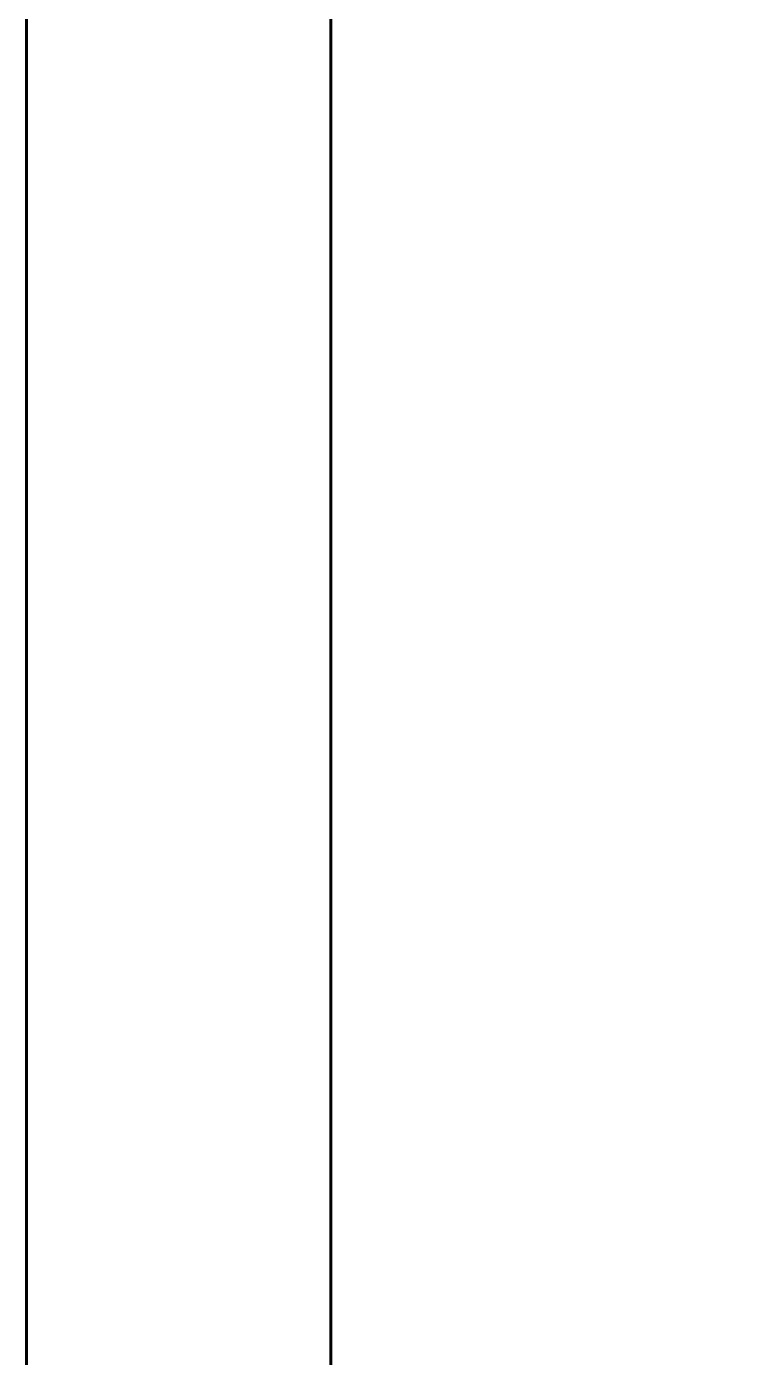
# Model space of a CAD drawing. Header units: millimetres. Extents: x 0 to 1680, y 0 to 594.
# Drawn here: x 177.4 to 186.39, y 495.47 to 511.88 of the extents above; entities that cross this region are included whole.
import ezdxf

# ---------------------------------------------------------------- set-up
doc = ezdxf.new("R2010")
doc.units = ezdxf.units.MM
doc.linetypes.add('K5LT_BASIC', pattern=[0])
doc.layers.add('Системный слой', color=7, linetype='Continuous')

msp = doc.modelspace()

# ---------------------------------------------------------------- linework, layer by layer
at = {"layer": 'Системный слой', "color": 5, "linetype": 'K5LT_BASIC', "lineweight": 60, "true_color": 0x0000ff}
for p, q in [((181.14574, 576.26284), (181.14574, 381.97534)), ((177.39574, 385.72534), (177.39574, 572.51284))]:
    msp.add_line(p, q, dxfattribs=at)

doc.saveas('drawing.dxf')
